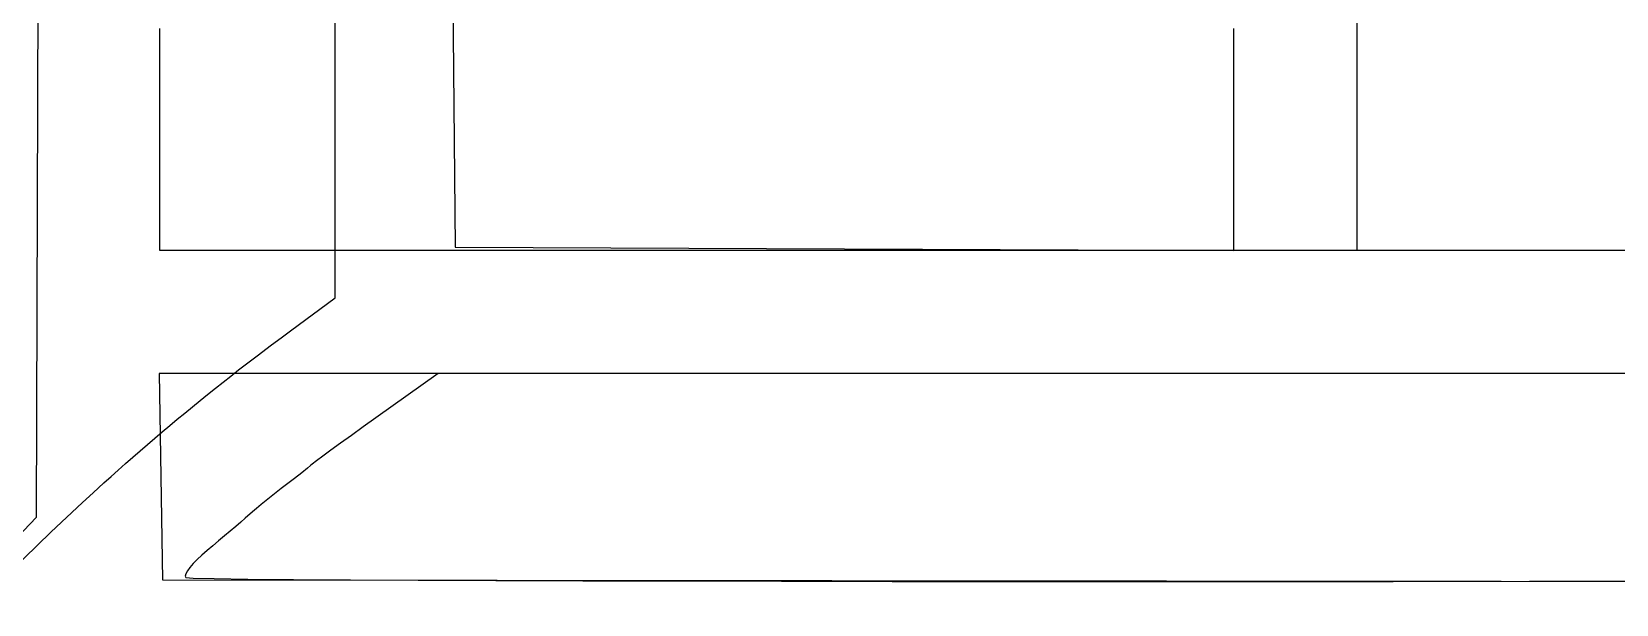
# Model space of a CAD drawing. Header units: inches. Extents: x -4 to 338, y -3 to 155.
# Drawn here: x 8.779 to 13.456, y 14.81 to 16.499 of the extents above; entities that cross this region are included whole.
import ezdxf

# ---------------------------------------------------------------- set-up
doc = ezdxf.new("R2010")
doc.units = ezdxf.units.IN
doc.layers.add('Bottom Overlay', color=54, linetype='Continuous')
doc.layers.add('Top Overlay', color=2, linetype='Continuous')

# ---------------------------------------------------------------- blocks, each defined once
blk = doc.blocks.new('IMPORTED_IMAGE_B_1')
at = {"layer": 'Bottom Overlay'}
for p, q in [((9.5277, -0.991), (9.5277, -4.7241)), ((6.5123, -4.8645), (6.5123, -3.3806)), ((6.8602, -3.9617), (6.8612, -4.0884)), ((6.8612, -4.0884), (6.8665, -4.7151)), ((9.1644, -4.7244), (9.1644, -4.0702)), ((6.8665, -4.7151), (9.1644, -4.7244)), ((9.5277, -4.7241), (13.9963, -4.7241)), ((6.3806, -4.9615), (6.5123, -4.8645)), ((6.3212, -5.0057), (6.3567, -4.9791)), ((6.3567, -4.9791), (6.3806, -4.9615)), ((6.251, -5.0592), (6.286, -5.0324)), ((6.286, -5.0324), (6.3212, -5.0057)), ((6.1818, -5.1131), (6.2048, -5.0951)), ((6.2048, -5.0951), (6.2278, -5.0771)), ((6.2278, -5.0771), (6.251, -5.0592)), ((6.8163, -5.0874), (6.6325, -5.2186)), ((13.9972, -5.0874), (6.8163, -5.0874)), ((6.8163, -5.0874), (6.8163, -5.0874)), ((6.1363, -5.1494), (6.159, -5.1312)), ((6.159, -5.1312), (6.1818, -5.1131)), ((6.0689, -5.2043), (6.0912, -5.1859)), ((6.0912, -5.1859), (6.1137, -5.1677)), ((6.1137, -5.1677), (6.1363, -5.1494)), ((6.0245, -5.2412), (6.0466, -5.2227)), ((6.0466, -5.2227), (6.0689, -5.2043)), ((6.6325, -5.2186), (6.5954, -5.2452)), ((6.6325, -5.2186), (6.6325, -5.2186)), ((5.9587, -5.2971), (5.9805, -5.2784)), ((5.9805, -5.2784), (6.0024, -5.2598)), ((6.0024, -5.2598), (6.0245, -5.2412)), ((6.5604, -5.2703), (6.5283, -5.2935)), ((6.5954, -5.2452), (6.5604, -5.2703)), ((6.5604, -5.2703), (6.5604, -5.2703)), ((6.5954, -5.2452), (6.5954, -5.2452)), ((5.9153, -5.3346), (5.9369, -5.3158)), ((5.9369, -5.3158), (5.9587, -5.2971)), ((6.5, -5.3141), (6.4762, -5.3316)), ((6.5283, -5.2935), (6.5, -5.3141)), ((6.5, -5.3141), (6.5, -5.3141)), ((6.5283, -5.2935), (6.5283, -5.2935)), ((5.8511, -5.3915), (5.8724, -5.3725)), ((5.8724, -5.3725), (5.8938, -5.3535)), ((5.8938, -5.3535), (5.9153, -5.3346)), ((6.431, -5.367), (6.4145, -5.3804)), ((6.4396, -5.3595), (6.431, -5.367)), ((6.431, -5.367), (6.431, -5.367)), ((6.4452, -5.3549), (6.4396, -5.3595)), ((6.4396, -5.3595), (6.4396, -5.3595)), ((6.4576, -5.3454), (6.4452, -5.3549)), ((6.4452, -5.3549), (6.4452, -5.3549)), ((6.4762, -5.3316), (6.4576, -5.3454)), ((6.4576, -5.3454), (6.4576, -5.3454)), ((6.4762, -5.3316), (6.4762, -5.3316)), ((5.7982, -5.4394), (5.8299, -5.4106)), ((5.8299, -5.4106), (5.8511, -5.3915)), ((6.3923, -5.3977), (6.3532, -5.4274)), ((6.4145, -5.3804), (6.3923, -5.3977)), ((6.3923, -5.3977), (6.3923, -5.3977)), ((6.4145, -5.3804), (6.4145, -5.3804)), ((5.7356, -5.4975), (5.7668, -5.4684)), ((5.7668, -5.4684), (5.7982, -5.4394)), ((6.3087, -5.4626), (6.2942, -5.4745)), ((6.3237, -5.4506), (6.3087, -5.4626)), ((6.3087, -5.4626), (6.3087, -5.4626)), ((6.3387, -5.4387), (6.3237, -5.4506)), ((6.3237, -5.4506), (6.3237, -5.4506)), ((6.3532, -5.4274), (6.3387, -5.4387)), ((6.3387, -5.4387), (6.3387, -5.4387)), ((6.3532, -5.4274), (6.3532, -5.4274)), ((5.7046, -5.5268), (5.7356, -5.4975)), ((6.2472, -5.5146), (6.2341, -5.526)), ((6.2684, -5.4961), (6.2472, -5.5146)), ((6.2472, -5.5146), (6.2472, -5.5146)), ((6.2806, -5.4857), (6.2684, -5.4961)), ((6.2684, -5.4961), (6.2684, -5.4961)), ((6.2942, -5.4745), (6.2806, -5.4857)), ((6.2806, -5.4857), (6.2806, -5.4857)), ((6.2942, -5.4745), (6.2942, -5.4745)), ((5.4536, -5.7686), (5.6739, -5.5563)), ((5.6739, -5.5563), (5.7046, -5.5268)), ((6.203, -5.5527), (6.1858, -5.5671)), ((6.2192, -5.5388), (6.203, -5.5527)), ((6.203, -5.5527), (6.203, -5.5527)), ((6.2341, -5.526), (6.2192, -5.5388)), ((6.2192, -5.5388), (6.2192, -5.5388)), ((6.2341, -5.526), (6.2341, -5.526)), ((6.1345, -5.61), (6.1192, -5.6233)), ((6.1511, -5.5963), (6.1345, -5.61)), ((6.1345, -5.61), (6.1345, -5.61)), ((6.1684, -5.5818), (6.1511, -5.5963)), ((6.1511, -5.5963), (6.1511, -5.5963)), ((6.1858, -5.5671), (6.1684, -5.5818)), ((6.1684, -5.5818), (6.1684, -5.5818)), ((6.1858, -5.5671), (6.1858, -5.5671)), ((6.0936, -5.6486), (6.084, -5.66)), ((6.1055, -5.6362), (6.0936, -5.6486)), ((6.0936, -5.6486), (6.0936, -5.6486)), ((6.1192, -5.6233), (6.1055, -5.6362)), ((6.1055, -5.6362), (6.1055, -5.6362)), ((6.1192, -5.6233), (6.1192, -5.6233)), ((6.0721, -5.6787), (6.0704, -5.6854)), ((6.0704, -5.6854), (6.0704, -5.6854)), ((6.0704, -5.6854), (6.0719, -5.6898)), ((6.0719, -5.6898), (6.0719, -5.6898)), ((6.0719, -5.6898), (6.094, -5.6913)), ((6.0767, -5.6702), (6.0721, -5.6787)), ((6.0721, -5.6787), (6.0721, -5.6787)), ((6.084, -5.66), (6.0767, -5.6702)), ((6.0767, -5.6702), (6.0767, -5.6702)), ((6.084, -5.66), (6.084, -5.66)), ((6.094, -5.6913), (6.094, -5.6913)), ((6.094, -5.6913), (6.1556, -5.6928)), ((6.1556, -5.6928), (6.1556, -5.6928)), ((6.1556, -5.6928), (6.2548, -5.6941)), ((6.2548, -5.6941), (6.2548, -5.6941)), ((6.2548, -5.6941), (6.3895, -5.6954)), ((6.3895, -5.6954), (6.3895, -5.6954)), ((6.3895, -5.6954), (6.5578, -5.6965)), ((6.5578, -5.6965), (6.5578, -5.6965)), ((6.5578, -5.6965), (6.7574, -5.6976)), ((6.7574, -5.6976), (6.7574, -5.6976)), ((6.7574, -5.6976), (6.9866, -5.6985)), ((6.9866, -5.6985), (6.9866, -5.6985)), ((6.9866, -5.6985), (7.2431, -5.6993)), ((7.2431, -5.6993), (7.2431, -5.6993)), ((7.2431, -5.6993), (7.5249, -5.6999)), ((7.5249, -5.6999), (7.5249, -5.6999)), ((7.5249, -5.6999), (7.8301, -5.7005)), ((7.8301, -5.7005), (7.8301, -5.7005)), ((7.8301, -5.7005), (8.1566, -5.7009)), ((8.1566, -5.7009), (8.1566, -5.7009)), ((8.1566, -5.7009), (8.5023, -5.7011)), ((8.5023, -5.7011), (8.5023, -5.7011)), ((8.5023, -5.7011), (8.8653, -5.7012)), ((8.8653, -5.7012), (8.8653, -5.7012)), ((8.8653, -5.7012), (9.2435, -5.7012)), ((9.2435, -5.7012), (9.6348, -5.7009)), ((9.2435, -5.7012), (9.2435, -5.7012)), ((9.6348, -5.7009), (10.0373, -5.7005)), ((9.6348, -5.7009), (9.6348, -5.7009)), ((10.0373, -5.7005), (13.9872, -5.696)), ((10.0373, -5.7005), (10.0373, -5.7005))]:
    blk.add_line(p, q, dxfattribs=at)
blk = doc.blocks.new('IMPORTED_IMAGE_B_2')
at = {"layer": 'Top Overlay'}
for p, q in [((5.6307, -5.5118), (5.64, -2.6261)), ((5.9943, -4.0702), (5.9943, -4.7241)), ((5.9943, -4.7241), (10.4629, -4.7241)), ((13.1743, -5.0874), (5.9934, -5.0874)), ((5.9934, -5.0874), (5.9934, -5.0874)), ((5.9934, -5.0874), (6.0034, -5.696)), ((5.508, -5.6402), (5.6307, -5.5118)), ((6.0034, -5.696), (6.0034, -5.696)), ((6.0034, -5.696), (9.9533, -5.7005)), ((9.9533, -5.7005), (9.9533, -5.7005)), ((9.9533, -5.7005), (10.3558, -5.7009))]:
    blk.add_line(p, q, dxfattribs=at)

msp = doc.modelspace()

# ---------------------------------------------------------------- block references
for name in ['IMPORTED_IMAGE_B_1', 'IMPORTED_IMAGE_B_2']:
    msp.add_blockref(name, (3.1621, 20.5787))

doc.saveas('drawing.dxf')
